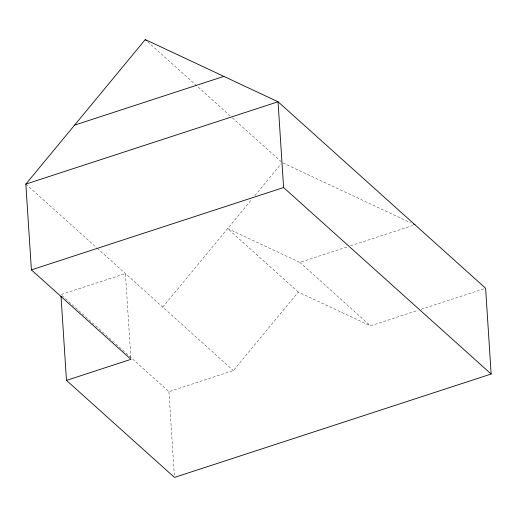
<?xml version="1.0" encoding="UTF-8"?>
<svg xmlns="http://www.w3.org/2000/svg" width="517" height="517" viewBox="0 0 517 517"><rect width="100%" height="100%" fill="white"/><g stroke="black" fill="none" stroke-linecap="round" stroke-linejoin="round"><path stroke-width="0.39" stroke-dasharray="2.58 1.94" d="M162.765 307.117L251.824 199.323M254.913 195.588L281.151 163.837M130.853 357.732L125.411 273.558L60.922 294.612L168.917 391.647L233.406 370.592L298.296 292.053L370.443 325.846L418.046 310.303M298.296 292.053L227.648 228.585L299.802 262.377L347.398 246.835M350.468 245.833L412.656 225.528M421.116 309.302L484.067 288.751M282.909 162.933L410.582 222.73M147.668 41.741L231.732 117.269M232.333 117.811L282.179 162.59M299.802 262.377L370.443 325.846M25.85 184.11L96.621 247.695M97.222 248.231L233.406 370.592M168.917 391.647L174.358 475.814"/><path stroke-width="0.78" d="M66.467 380.389L130.956 359.334L31.395 269.887L25.85 184.11L145.264 39.583L278.049 101.771L485.605 288.247L491.15 374.024L174.462 477.417L66.467 380.389L61.025 296.215M74.59 125.12L223.855 76.387M25.85 184.11L278.049 101.771L283.594 187.542L491.15 374.024M31.395 269.887L283.594 187.542M413.503 224.094L414.957 224.779M145.264 39.583L146.466 40.662"/></g></svg>
